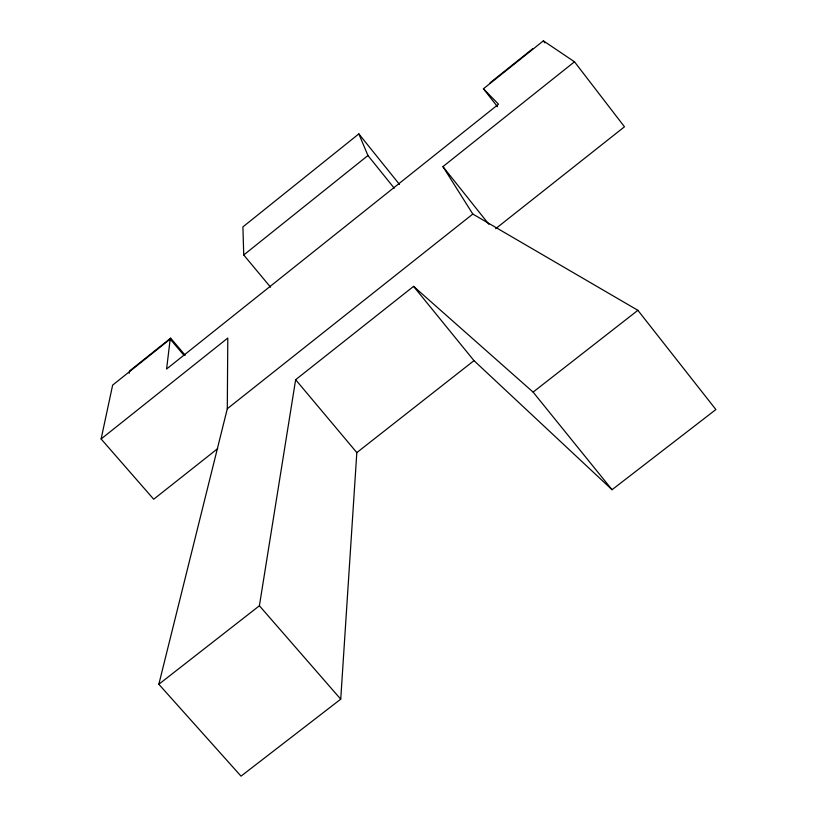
<?xml version="1.0" encoding="UTF-8"?>
<svg xmlns="http://www.w3.org/2000/svg" width="817" height="817" viewBox="0 0 817 817"><rect width="100%" height="100%" fill="white"/><g stroke="black" fill="none" stroke-linecap="round" stroke-linejoin="round"><path stroke-width="1.23" d="M495.653 228.699L624.474 126.788L574.494 61.796L442.937 166.617L472.818 214.054L637.883 310.317L715.886 409.542L612.045 489.71L533.103 392.109L413.576 286.369L295.642 379.711L356.825 452.598L340.73 699.178L241.025 776.15L158.835 684.268L227.3 408.735L227.79 338.044L101.114 438.974L153.698 499.238L217.7 448.604M184.142 355.497L170.191 339.126L166.597 369.008L498.523 104.208L483.429 88.767L543.376 40.85L574.494 61.796M170.345 340.597L170.641 338.136L185.183 355.221M158.835 684.268L259.397 605.775L295.642 379.711M129.188 373.287L129.637 370.908L170.641 338.136M101.114 438.974L112.644 385.113L170.191 339.126M399.493 184.438L358.837 133.896L242.915 226.891L243.732 254.975L270.59 287.227M243.732 254.975L367.936 155.526L358.837 133.896M489.975 82.885L532.633 48.785M227.3 408.735L472.818 214.054M356.825 452.598L473.993 360.644L612.045 489.71M533.103 392.109L637.883 310.317M259.397 605.775L340.73 699.178M413.576 286.369L473.993 360.644M367.936 155.526L394.223 188.165M442.937 166.617L488.903 224.307M483.429 88.767L497.471 106.69M543.376 40.85L544.929 42.862"/></g></svg>
